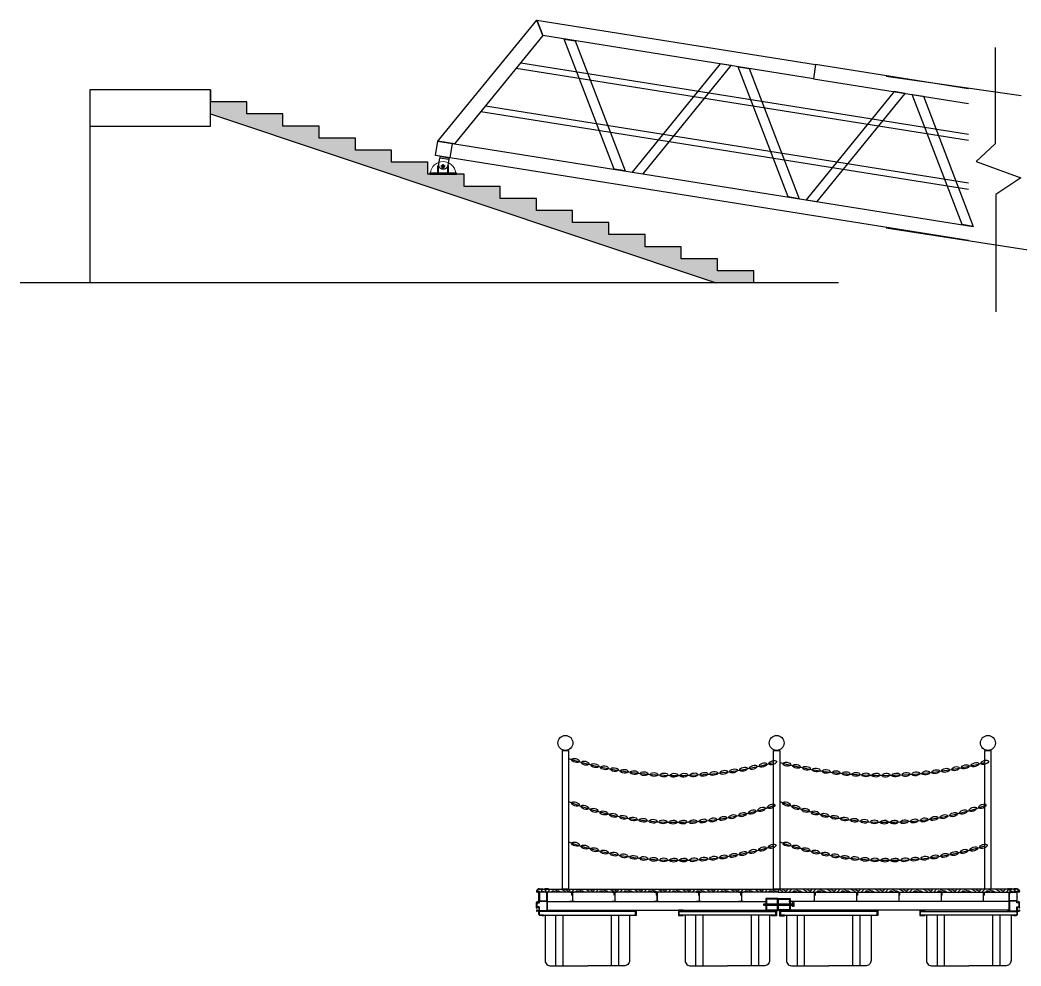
# Model space of a CAD drawing. Header units: millimetres. Extents: x 20612 to 343412, y -116527 to 156976.
# Drawn here: x 206076 to 214368, y -95128 to -87291 of the extents above; entities that cross this region are included whole.
import ezdxf

# ---------------------------------------------------------------- set-up
doc = ezdxf.new("R2010")
doc.units = ezdxf.units.MM
doc.header["$LTSCALE"] = 1000
doc.linetypes.add('CENTER2', pattern=[28.575, 19.05, -3.175, 3.175, -3.175])
for name, color, linetype in [('PUB_DIM', 3, 'Continuous'), ('track level', 7, 'Continuous'), ('W-PLASTIC_RAILINGS塑木栏杆', 6, 'Continuous'), ('W-STEEL_FRAME钢架', 3, 'Continuous'), ('W-WOOD_FLOOR木地板', 30, 'Continuous')]:
    doc.layers.add(name, color=color, linetype=linetype)
doc.layers.add('结构', color=52, linetype='Continuous', lineweight=18)
doc.layers.add('铝龙骨', color=7, linetype='Continuous', lineweight=9)

# ---------------------------------------------------------------- blocks, each defined once
blk = doc.blocks.new('$matou$00000085')
at = {"color": 0, "lineweight": 5}
for p, q in [((-17.5, 36, 0), (-17.5, 37, 0)), ((-4.3, 33.6, 0), (-4.3, 35, 0)), ((-1.2, 13.2, 0), (-3.5, 13.2, 0))]:
    blk.add_line(p, q, dxfattribs=at)
at = {"color": 0, "lineweight": 0, "ltscale": 0.5}
blk.add_arc((-1.5, 17.2, 0), 4.07, 274.72823, 349.84724, dxfattribs=at)
at = {"layer": '结构', "color": 0, "linetype": 'ByBlock', "lineweight": 0, "ltscale": 0.5}
for p, q in [((-7.2, 38, 0), (-16.5, 38, 0)), ((-16.5, 35, 0), (-8.5, 35, 0)), ((-7.5, -34, 0), (-7.5, 34, 0)), ((-4.7, 33.3, 0), (-4.3, 33.6, 0)), ((-4.3, 33.1, 0), (-4.7, 33.3, 0)), ((-4.7, 31.5, 0), (-4.3, 31.7, 0)), ((-4.3, 31.2, 0), (-4.7, 31.5, 0)), ((-4.3, 31, 0), (-4.7, 30.8, 0)), ((-4.7, 30.8, 0), (-4.3, 30.5, 0)), ((-4.3, 29.2, 0), (-4.7, 29, 0)), ((-4.7, 29, 0), (-4.3, 28.7, 0)), ((-4.3, 27.4, 0), (-4.7, 27.2, 0)), ((-4.7, 27.2, 0), (-4.3, 26.9, 0)), ((-4.3, 25.6, 0), (-4.7, 25.4, 0)), ((-4.7, 25.4, 0), (-4.3, 25.1, 0)), ((-4.3, 23.8, 0), (-4.7, 23.6, 0)), ((-4.7, 23.6, 0), (-4.3, 23.3, 0)), ((-4.3, 22, 0), (-4.7, 21.8, 0)), ((-4.7, 21.8, 0), (-4.3, 21.5, 0)), ((-4.3, 20.2, 0), (-4.7, 20, 0)), ((-4.7, 20, 0), (-4.3, 19.7, 0)), ((-4.5, -34, 0), (-4.5, 12.2, 0)), ((-4.3, 31.7, 0), (-4.3, 33.1, 0)), ((-4.3, 31.3, 0), (-4.3, 31, 0)), ((-4.3, 30.5, 0), (-4.3, 29.2, 0)), ((-4.3, 28.7, 0), (-4.3, 27.4, 0)), ((-4.3, 26.9, 0), (-4.3, 25.6, 0)), ((-4.3, 25.1, 0), (-4.3, 23.8, 0)), ((-4.3, 23.3, 0), (-4.3, 22, 0)), ((-4.3, 21.5, 0), (-4.3, 20.2, 0)), ((-4.3, 19.7, 0), (-4.3, 19.2, 0)), ((-0.7, 33.6, 0), (-0.7, 35, 0)), ((-0.3, 33.3, 0), (-0.7, 33.6, 0)), ((-0.7, 33.1, 0), (-0.3, 33.3, 0)), ((-0.7, 31.7, 0), (-0.7, 33.1, 0)), ((-0.3, 31.5, 0), (-0.7, 31.7, 0)), ((-0.7, 31.2, 0), (-0.3, 31.5, 0)), ((-0.7, 29.9, 0), (-0.7, 31.2, 0)), ((-0.3, 29.7, 0), (-0.7, 29.9, 0)), ((-0.7, 29.4, 0), (-0.3, 29.7, 0)), ((-0.7, 28.1, 0), (-0.7, 29.4, 0)), ((-0.3, 27.9, 0), (-0.7, 28.1, 0)), ((-0.7, 27.6, 0), (-0.3, 27.9, 0)), ((-0.7, 26.3, 0), (-0.7, 27.6, 0)), ((-0.3, 26.1, 0), (-0.7, 26.3, 0)), ((-0.7, 25.8, 0), (-0.3, 26.1, 0)), ((-0.7, 24.5, 0), (-0.7, 25.8, 0)), ((-0.3, 24.3, 0), (-0.7, 24.5, 0)), ((-0.7, 24, 0), (-0.3, 24.3, 0)), ((-0.7, 22.7, 0), (-0.7, 24, 0)), ((-0.3, 22.5, 0), (-0.7, 22.7, 0)), ((-0.7, 22.2, 0), (-0.3, 22.5, 0)), ((-0.7, 22.2, 0), (-0.7, 22.2, 0)), ((-0.7, 21, 0), (-0.7, 22.2, 0)), ((-0.3, 20.7, 0), (-0.7, 21, 0)), ((-0.7, 20.5, 0), (-0.3, 20.7, 0)), ((-0.7, 19.2, 0), (-0.7, 20.5, 0)), ((2.2, 38, 0), (16.5, 38, 0)), ((2.5, 34, 0), (2.5, 16.5, 0)), ((16.5, 35, 0), (3.5, 35, 0)), ((17.5, 37, 0), (17.5, 36, 0)), ((-17.5, -37.5, 0), (-17.5, -35.5, 0)), ((-17, -35, 0), (-8.5, -35, 0)), ((17, -38, 0), (-17, -38, 0)), ((-3.5, -35, 0), (17, -35, 0)), ((17.5, -35.5, 0), (17.5, -37.5, 0))]:
    blk.add_line(p, q, dxfattribs=at)
for centre, radius, start, end in [((-16.5, 37, 0), 1, 90, 180), ((-16.5, 36, 0), 1, 180, 270), ((-8.5, 34, 0), 1, 0, 90), ((-7.2, 35, 0), 3, 0, 90.00167), ((-3.5, 12.2, 0), 1, 90, 180), ((-2.5, 19.2, 0), 1.75, 180, 0), ((2.2, 35, 0), 3, 89.99833, 180), ((3.5, 34, 0), 1, 90, 180), ((16.5, 37, 0), 1, 0, 90), ((16.5, 36, 0), 1, 270, 360), ((-17, -35.5, 0), 0.5, 90, 180), ((-17, -37.5, 0), 0.5, 180, 270), ((-8.5, -34, 0), 1, 270, 0), ((-3.5, -34, 0), 1, 180, 270), ((17, -35.5, 0), 0.5, 0, 90), ((17, -37.5, 0), 0.5, 270, 0)]:
    blk.add_arc(centre, radius, start, end, dxfattribs=at)
blk = doc.blocks.new('*U205')
at = {"layer": '铝龙骨', "yscale": -1, "rotation": 180}
blk.add_blockref('$matou$00000085', (0, 0, 0), dxfattribs=at)
blk = doc.blocks.new('*U206')
at = {"color": 0, "linetype": 'ByBlock', "lineweight": -2, "transparency": 16777216}
for p in [(0, 0), (350, 0), (700, 0), (1050, 0), (1400, 0)]:
    blk.add_blockref('*U205', p, dxfattribs=at)
blk = doc.blocks.new('450fuxiang')
at = {"color": 5, "lineweight": -3}
for p, q in [((-1521474.8, 1202848.6), (-1521474.8, 1203268.6)), ((-1521414.8, 1202848.6), (-1521414.8, 1203268.6)), ((-1521014.8, 1202848.6), (-1521014.8, 1203268.6)), ((-1520954.8, 1202848.6), (-1520954.8, 1203268.6))]:
    blk.add_line(p, q, dxfattribs=at)
at = {"color": 5}
blk.add_lwpolyline([(-1521614.8, 1203298.6), (-1521614.8, 1203268.6), (-1521564.8, 1203268.6), (-1520814.8, 1203268.6), (-1520814.8, 1203268.6), (-1520814.8, 1203298.6)], close=True, dxfattribs=at)
at = {"color": 5, "lineweight": -3}
for points in [[(-1521564.8, 1203268.6), (-1521564.8, 1202893.1, 0.477005), (-1521514.8, 1202848.6), (-1521214.8, 1202848.6)], [(-1520864.8, 1203268.6), (-1520864.8, 1202893.1, -0.477005), (-1520914.8, 1202848.6), (-1521214.8, 1202848.6)]]:
    blk.add_lwpolyline(points, format="xyb", dxfattribs=at)
blk = doc.blocks.new('*U204')
at = {"layer": '铝龙骨', "yscale": -1, "rotation": 180}
blk.add_blockref('$matou$00000085', (0, 0, 0), dxfattribs=at)
blk = doc.blocks.new('*U203')
at = {"color": 0, "linetype": 'ByBlock', "lineweight": -2, "transparency": 16777216}
for p in [(0, 0), (350, 0), (700, 0), (1050, 0), (1400, 0)]:
    blk.add_blockref('*U204', p, dxfattribs=at)
blk = doc.blocks.new('asdasdasfdf')
at = {"color": 3, "lineweight": -3}
for p, q in [((210793.5, 35711.1), (210793.5, 35754.2)), ((210799, 35753.2), (210811.5, 35753.2)), ((210810, 35777.8), (210810.3, 35778.2)), ((210811.4, 35778.2), (210811.7, 35777.8)), ((210812, 35777.8), (210812.3, 35778.2)), ((210814, 35777.8), (210814.3, 35778.2)), ((210814.4, 35778.3), (210819.6, 35778.3)), ((210814.4, 35778.3), (210816.3, 35778.3)), ((210825.1, 35775.8), (210825.1, 35771.5)), ((210839.1, 35771.5), (210839.1, 35775.8)), ((210844.7, 35778.3), (210849.8, 35778.3)), ((210858.3, 35777.8), (210858, 35778.2)), ((210860.3, 35777.8), (210860, 35778.2)), ((210860.9, 35778.2), (210860.6, 35777.8)), ((210861.7, 35748.7), (210861.7, 35711.1)), ((210862.3, 35777.8), (210862, 35778.2)), ((210865, 35778.3), (210867.4, 35778.3)), ((210774.4, 35645.6), (210774.4, 35664.4)), ((210861.7, 35644.4), (210861.7, 35595.1))]:
    blk.add_line(p, q, dxfattribs=at)
at = {"color": 0}
blk.add_line((210825.1, 35773.6), (210839.1, 35773.6), dxfattribs=at)
at = {"color": 3, "lineweight": -3}
for points in [[(210794.5, 35778.3, 0.414214), (210774.4, 35758.2), (210774.4, 35756.6)], [(210778.4, 35759.3), (210778.4, 35759.3), (210795, 35759.3, -0.414214), (210797, 35757.3), (210797, 35755.2, 0.413909), (210799, 35753.2)], [(210791.4, 35756.2), (210784.5, 35756.2, 0.362489), (210783.5, 35755.4), (210782.2, 35748)], [(210794.5, 35774.3), (210794.5, 35774.3), (210810.5, 35774.3, -0.414214), (210813.5, 35771.3), (210813.5, 35755.2, -0.414518), (210811.5, 35753.2)], [(210799.2, 35778.3, -0.198912), (210799.3, 35778.2), (210799.6, 35777.8)], [(210799.9, 35777.8), (210800.2, 35778.2, -0.198912), (210800.4, 35778.3), (210801.2, 35778.3, -0.198912), (210801.3, 35778.2), (210801.6, 35777.8)], [(210801.9, 35777.8), (210802.2, 35778.2, -0.198912), (210802.4, 35778.3), (210803.2, 35778.3, -0.198912), (210803.4, 35778.2), (210803.7, 35777.8)], [(210803.9, 35777.8), (210804.2, 35778.2, -0.198912), (210804.4, 35778.3), (210805.2, 35778.3, -0.198912), (210805.4, 35778.2), (210805.7, 35777.8)], [(210805.9, 35777.8), (210806.3, 35778.2, -0.198912), (210806.4, 35778.3), (210807.2, 35778.3, -0.198912), (210807.4, 35778.2), (210807.7, 35777.8)], [(210808, 35777.8), (210808.3, 35778.2, -0.198912), (210808.4, 35778.3), (210809.2, 35778.3, -0.198912), (210809.4, 35778.2), (210809.7, 35777.8)], [(210810.3, 35778.2, -0.198912), (210810.4, 35778.3), (210811.2, 35778.3)], [(210812.4, 35778.3), (210813.3, 35778.3, -0.198912), (210813.4, 35778.2), (210813.7, 35777.8)], [(210831.5, 35753.2), (210818.1, 35753.2, -0.414214), (210817, 35754.2), (210817, 35770.3, -0.414214), (210818.1, 35771.3), (210824.9, 35771.3)], [(210832.7, 35753.2, 0.198912), (210832.5, 35753.1), (210832.2, 35752.8, -0.414214), (210832, 35752.8), (210831.7, 35753.1, 0.198912), (210831.5, 35753.2)], [(210832.7, 35753.2), (210846.2, 35753.2, 0.414214), (210847.2, 35754.2), (210847.2, 35770.3, 0.414214), (210846.2, 35771.3), (210839.3, 35771.3)], [(210850.2, 35777.8), (210849.9, 35778.2, 0.198912), (210849.8, 35778.3), (210848, 35778.3)], [(210852.2, 35777.8), (210851.9, 35778.2, 0.198912), (210851.8, 35778.3), (210851, 35778.3, 0.198912), (210850.8, 35778.2), (210850.5, 35777.8)], [(210861.7, 35748.7, 0.414214), (210860.7, 35749.7), (210851.7, 35749.7, -0.414214), (210850.7, 35750.7), (210850.7, 35774.3, -0.414214), (210851.7, 35775.3)], [(210874.8, 35775.8), (210874.8, 35775.5, -0.414214), (210874.6, 35775.3), (210851.7, 35775.3)], [(210854.2, 35777.8), (210853.9, 35778.2, 0.198912), (210853.8, 35778.3), (210853, 35778.3, 0.198912), (210852.8, 35778.2), (210852.5, 35777.8)], [(210856.3, 35777.8), (210856, 35778.2, 0.198912), (210855.8, 35778.3), (210855, 35778.3, 0.198912), (210854.8, 35778.2), (210854.5, 35777.8)], [(210857.8, 35778.3), (210857, 35778.3, 0.198912), (210856.8, 35778.2), (210856.5, 35777.8)], [(210859.8, 35778.3), (210859, 35778.3, 0.198912), (210858.8, 35778.2), (210858.5, 35777.8)], [(210861.8, 35778.3), (210861, 35778.3, 0.198912), (210860.9, 35778.2)], [(210864.3, 35777.8), (210864, 35778.2, 0.198912), (210863.8, 35778.3), (210863, 35778.3, 0.198912), (210862.9, 35778.2), (210862.6, 35777.8)], [(210865, 35778.3, 0.198912), (210864.9, 35778.2), (210864.6, 35777.8)], [(210781, 35673.9, -0.403535), (210782.2, 35673.1), (210783.5, 35665.7, 0.362489), (210784.5, 35664.8), (210791.4, 35664.8, 0.414214), (210793.5, 35666.9), (210793.5, 35709.9)], [(210793.5, 35711.1, 0.198912), (210793.5, 35711), (210793.8, 35710.7, -0.414214), (210793.8, 35710.4), (210793.5, 35710.1, 0.198912), (210793.5, 35709.9)], [(210861.7, 35673.1), (210861.7, 35595.1, 2.414214), (210862.2, 35594.6), (210873.8, 35594.6, -0.414214), (210874.8, 35593.6), (210874.8, 35592.6, -0.414214), (210873.8, 35591.6)], [(210861.7, 35711), (210861.4, 35710.7, 0.414214), (210861.4, 35710.4), (210861.7, 35710.1, -0.198912), (210861.7, 35709.9), (210861.7, 35709.9), (210861.7, 35645.6)], [(210774.4, 35645.6, 0.198912), (210774.4, 35645.5), (210774.7, 35645.2, -0.414214), (210774.7, 35644.9), (210774.4, 35644.6, 0.198912), (210774.4, 35644.4)], [(210774.4, 35619.7, 0.414214), (210776.9, 35617.2), (210778.2, 35617.2, 0.414214), (210778.4, 35617.4)], [(210774.4, 35597.6), (210774.4, 35593.6, 0.414214), (210776.4, 35591.6)], [(210805.5, 35555.4, -0.414214), (210793.4, 35567.5), (210793.4, 35589.6, 0.414214), (210791.4, 35591.6), (210776.4, 35591.6)], [(210778.4, 35602.9, 0.414214), (210778.2, 35603.1), (210776.9, 35603.1)], [(210778.4, 35617.4), (210778.4, 35624.2, -0.414214), (210779.4, 35625.2), (210792.4, 35625.2, -0.414214), (210793.4, 35624.2), (210793.4, 35610.7, 0.198912), (210793.5, 35610.6), (210793.8, 35610.3, -0.414214), (210793.8, 35610), (210793.5, 35609.7, 0.198912), (210793.4, 35609.6), (210793.4, 35596.1, -0.414214), (210792.4, 35595.1), (210779.4, 35595.1, -0.414214), (210778.4, 35596.1), (210778.4, 35602.9)], [(210873.8, 35591.6), (210798.5, 35591.6, 0.414214), (210796.5, 35589.6), (210796.5, 35567.5, 0.414214), (210805.5, 35558.4)], [(210861.7, 35645.5), (210861.4, 35645.2, 0.414214), (210861.4, 35644.9), (210861.7, 35644.6)], [(210822.1, 35555.5), (210822.4, 35555.8, -0.414214), (210822.7, 35555.8), (210823, 35555.5, 0.198912), (210823.1, 35555.4), (210831.6, 35555.4, 0.414214), (210832.6, 35556.4), (210832.6, 35557.4, 0.414214), (210831.6, 35558.4), (210805.5, 35558.4)], [(210822.1, 35555.5, -0.198912), (210822, 35555.4), (210805.5, 35555.4)]]:
    blk.add_lwpolyline(points, format="xyb", dxfattribs=at)
for points in [[(210794.5, 35778.3), (210799.2, 35778.3), (210796.8, 35778.3)], [(210774.4, 35619.7), (210774.4, 35630.1), (210774.4, 35644.4)]]:
    blk.add_lwpolyline(points, dxfattribs=at)
for points in [[(210850.2, 35746.2, -0.356394), (210847.2, 35748.6, 0.356394), (210845.3, 35750.2), (210800, 35750.2, 0.414214), (210797, 35747.2), (210797, 35679.9, 0.414214), (210799, 35677.9), (210855.2, 35677.9, 0.414214), (210858.2, 35680.9), (210858.2, 35743.2, 0.414214), (210855.2, 35746.2)], [(210858.2, 35598.1, -0.414214), (210855.2, 35595.1), (210800, 35595.1, -0.414214), (210797, 35598.1), (210797, 35625.7, 0.414214), (210794, 35628.7), (210780.9, 35628.7, -0.414214), (210777.9, 35631.7), (210777.9, 35657.3, -0.414214), (210780.9, 35660.3), (210794, 35660.3, 0.414214), (210797, 35663.3), (210797, 35672.9, -0.414214), (210799, 35674.9), (210855.2, 35674.9, -0.414214), (210858.2, 35671.9)]]:
    blk.add_lwpolyline(points, format="xyb", close=True, dxfattribs=at)
for centre, radius, start, end in [((210784.3, 35756.6), 9.88, 179.70936, 251.9861), ((210794.4, 35758.3), 16, 89.81657, 176.44721), ((210781.2, 35748.2), 1, 270, 349.7), ((210791.4, 35754.2), 2.01, 0, 90), ((210799.8, 35777.9), 0.201, 225, 315), ((210801.8, 35777.9), 0.201, 225, 315), ((210803.8, 35777.9), 0.201, 225, 315), ((210805.8, 35777.9), 0.201, 225, 315), ((210807.8, 35777.9), 0.201, 225, 315), ((210809.8, 35777.9), 0.201, 225, 315), ((210811.2, 35778.1), 0.201, 45, 90), ((210811.8, 35777.9), 0.201, 225, 315), ((210812.4, 35778.1), 0.201, 90, 135), ((210813.8, 35777.9), 0.201, 225, 315), ((210814.4, 35778.1), 0.201, 90, 135), ((210819.9, 35771.7), 6.62, 38.30466, 92.80743), ((210824.9, 35771.5), 0.201, 270, 0.27411), ((210844.3, 35771.7), 6.62, 87.19257, 141.69534), ((210839.3, 35771.5), 0.201, 180, 270), ((210850.4, 35777.9), 0.201, 225, 315), ((210852.4, 35777.9), 0.201, 225, 315), ((210854.4, 35777.9), 0.201, 225, 315), ((210856.4, 35777.9), 0.201, 225, 315), ((210857.8, 35778.1), 0.201, 45, 90), ((210858.4, 35777.9), 0.201, 225, 315), ((210859.8, 35778.1), 0.201, 45, 90), ((210860.4, 35777.9), 0.201, 225, 315), ((210861.8, 35778.1), 0.201, 45, 90), ((210862.4, 35777.9), 0.201, 225, 315), ((210864.4, 35777.9), 0.201, 225, 315), ((210866.8, 35764.5), 13.8, 54.83943, 92.38149), ((210784.5, 35664.4), 10.1, 110.04221, 179.70548), ((210861.5, 35711.1), 0.201, 315, 0), ((210781, 35597.9), 6.62, 128.30466, 182.80743), ((210861.5, 35645.6), 0.201, 315, 0), ((210861.5, 35644.4), 0.201, 360, 45)]:
    blk.add_arc(centre, radius, start, end, dxfattribs=at)
blk = doc.blocks.new('YQT')
at = {"color": 1}
for radius in [10.5, 10]:
    blk.add_circle((0, -75.3), radius, dxfattribs=at)
at = {"layer": 'track level', "color": 1}
for p, q in [((37.5, 0), (-37.5, 0)), ((-37.5, 0), (-37.5, -10)), ((37.5, 0), (37.5, -10)), ((-37.5, -10), (37.5, -10))]:
    blk.add_line(p, q, dxfattribs=at)
blk.add_lwpolyline([(-37.5, -10), (37.5, -10), (37.5, -62.5, -0.414214), (0, -100), (0, -100, -0.414214), (-37.5, -62.5)], format="xyb", close=True, dxfattribs=at)
blk = doc.blocks.new('JAGZZ')
at = {"color": 1, "linetype": 'CENTER2'}
for p, q in [((524724.7, 12996.5), (524689.4, 12996.5)), ((524707.1, 12978.9), (524707.1, 13014.1))]:
    blk.add_line(p, q, dxfattribs=at)
at = {"layer": '结构', "color": 4}
for p, q in [((524597.1, 12929.5), (524597.1, 12941.5)), ((524817.1, 12941.5), (524597.1, 12941.5)), ((524817.1, 12929.5), (524817.1, 12941.5)), ((524817.1, 12929.5), (524597.1, 12929.5))]:
    blk.add_line(p, q, dxfattribs=at)
for points in [[(524670.1, 12941.5), (524670.1, 13001.5), (524662.1, 13001.5), (524662.1, 12941.5)], [(524744.1, 12941.5), (524744.1, 13001.5), (524752.1, 13001.5), (524752.1, 12941.5)]]:
    blk.add_lwpolyline(points, close=True, dxfattribs=at)
at = {"layer": '结构'}
blk.add_circle((524707.1, 12996.5), 13, dxfattribs=at)
at = {"layer": '结构', "color": 4}
blk.add_arc((524707.1, 12931), 105.5, 5.72481, 174.27519, dxfattribs=at)
blk = doc.blocks.new('sdgdfghdrth')
h = blk.add_hatch()
h.set_pattern_fill('AR-CONC', color=256, scale=100)
h.set_pattern_definition([(50, (0, 0), (182.18467, -15.93909), [19.05, -209.55]), (355, (0, 0), (-35.24283, 191.05664), [15.24, -167.64]), (100.451, (15.18, -1.33), (146.9425, 175.11669), [16.19, -178.09]), (46.1842, (0, 50.8), (271.07904, -42.04233), [28.575, -314.325]), (96.6356, (22.6, 47.3), (237.40423, 247.42556), [24.285, -267.135]), (351.184, (0, 50.8), (237.4046, 247.4251), [22.86, -251.46]), (21, (25.4, 38.1), (151.61488, -102.26552), [19.05, -209.55]), (326, (25.4, 38.1), (61.80203, 184.18797), [15.24, -167.64]), (71.4514, (38.03, 29.58), (213.4165, 81.92286), [16.19, -178.09]), (37.5, (0, 0), (3.088603, 84.55504), [0, -165.608, 0, -170.18, 0, -168.275]), (7.5, (0, 0), (66.81966, 100.180575), [0, -97.028, 0, -161.798, 0, -64.135]), (327.5, (-56.64, 0), (135.590595, -5.728744), [0, -63.5, 0, -198.12, 0, -262.89]), (317.5, (-82.04, 0), (148.12918, 25.42649), [0, -82.55, 0, -131.572, 0, -186.69])])
h.paths.add_polyline_path([(141597.2, -21763.6), (141297.2, -21763.6), (141297.2, -21663.6), (140997.2, -21663.6), (140997.2, -21563.6), (140697.2, -21563.6), (140697.2, -21463.6), (140397.2, -21463.6), (140397.2, -21363.6), (140097.2, -21363.6), (140097.2, -21263.6), (139797.2, -21263.6), (139797.2, -21163.6), (139497.2, -21163.6), (139497.2, -21263.6), (143686.1, -22663.6), (143997.2, -22663.6), (143997.2, -22563.6), (143697.2, -22563.6), (143697.2, -22463.6), (143397.2, -22463.6), (143397.2, -22363.6), (143097.2, -22363.6), (143097.2, -22263.6), (142797.2, -22263.6), (142797.2, -22163.6), (142497.2, -22163.6), (142497.2, -22063.6), (142197.2, -22063.6), (142197.2, -21963.6), (141897.2, -21963.6), (141897.2, -21863.6), (141597.2, -21863.6)])
for points in [[(139797.2, -21263.6), (139797.2, -21163.6), (139497.2, -21163.6)], [(139497.2, -21263.6), (143686.1, -22663.6)], [(140097.2, -21363.6), (140097.2, -21263.6), (139797.2, -21263.6)], [(140397.2, -21463.6), (140397.2, -21363.6), (140097.2, -21363.6)], [(140697.2, -21563.6), (140697.2, -21463.6), (140397.2, -21463.6)], [(140997.2, -21663.6), (140997.2, -21563.6), (140697.2, -21563.6)], [(141297.2, -21763.6), (141297.2, -21663.6), (140997.2, -21663.6)], [(141597.2, -21863.6), (141597.2, -21763.6), (141297.2, -21763.6)], [(141897.2, -21963.6), (141897.2, -21863.6), (141597.2, -21863.6)], [(142197.2, -22063.6), (142197.2, -21963.6), (141897.2, -21963.6)], [(142497.2, -22163.6), (142497.2, -22063.6), (142197.2, -22063.6)], [(142797.2, -22263.6), (142797.2, -22163.6), (142497.2, -22163.6)], [(143097.2, -22363.6), (143097.2, -22263.6), (142797.2, -22263.6)], [(143397.2, -22463.6), (143397.2, -22363.6), (143097.2, -22363.6)], [(143697.2, -22563.6), (143697.2, -22463.6), (143397.2, -22463.6)], [(143997.2, -22663.6), (143997.2, -22563.6), (143697.2, -22563.6)]]:
    blk.add_lwpolyline(points)
blk = doc.blocks.new('*U216')
blk.add_ellipse((60.9, 2), major_axis=(32.4, 2.7), ratio=0.48401)
blk = doc.blocks.new('*U217')
at = {"color": 0, "linetype": 'ByBlock', "lineweight": -2, "transparency": 16777216}
for p, rotation in [((210618.8, -93408.4), 342.3868018437025), ((210698, -93432.4), 343.9696232569075), ((210777.9, -93454.1), 345.5524446701126), ((212171.7, -93478.3), 12.46040869459703), ((212252.3, -93459.3), 14.04323010780206), ((210858.3, -93473.7), 347.1352660833178), ((210939.2, -93491), 348.7180874965227), ((211020.6, -93506.1), 350.3009089097276), ((211102.4, -93518.9), 351.8837303229325), ((211184.4, -93529.4), 353.4665517361375), ((211266.8, -93537.7), 355.0493731493422), ((211349.3, -93543.7), 356.632194562547), ((211432, -93547.4), 358.2150159757517), ((211514.7, -93548.9), 359.7978373889566), ((211597.5, -93548), 1.380658802162075), ((211680.2, -93544.9), 2.963480215367442), ((211762.8, -93539.5), 4.546301628572479), ((211845.2, -93531.8), 6.129123041777147), ((211927.3, -93521.8), 7.71194445498189), ((212009.2, -93509.6), 9.294765868186879), ((212090.7, -93495.1), 10.87758728139186)]:
    blk.add_blockref('*U216', p, dxfattribs=dict(at, rotation=rotation))
blk = doc.blocks.new('*U218')
blk.add_ellipse((60.9, 2), major_axis=(32.4, 2.7), ratio=0.48401)
blk = doc.blocks.new('*U219')
at = {"color": 0, "linetype": 'ByBlock', "lineweight": -2, "transparency": 16777216}
for p, rotation in [((210618.8, -93764.9), 338.1623771704505), ((212240.4, -93824.8), 17.61228620010482), ((210696.1, -93794.4), 340.1348726219331), ((210774.4, -93821.2), 342.1073680734161), ((210853.6, -93845.2), 344.0798635248989), ((210933.6, -93866.6), 346.0523589763817), ((212000.3, -93887.5), 11.6947998456573), ((212081.1, -93869.4), 13.66729529713994), ((212161.1, -93848.4), 15.6397907486222), ((211014.2, -93885.1), 348.0248544278643), ((211095.5, -93900.9), 349.997349879347), ((211177.2, -93913.9), 351.9698453308298), ((211259.3, -93924), 353.9423407823124), ((211341.8, -93931.3), 355.9148362337953), ((211424.4, -93935.8), 357.8873316852782), ((211507.2, -93937.4), 359.8598271367631), ((211589.9, -93936.2), 1.832322588243278), ((211672.6, -93932.1), 3.804818039725863), ((211755, -93925.2), 5.77731349120866), ((211837.2, -93915.5), 7.749808942691462), ((211919, -93902.9), 9.722304394174483)]:
    blk.add_blockref('*U218', p, dxfattribs=dict(at, rotation=rotation))
blk = doc.blocks.new('*U220')
blk.add_ellipse((60.9, 2), major_axis=(32.4, 2.7), ratio=0.48401)
blk = doc.blocks.new('*U221')
at = {"color": 0, "linetype": 'ByBlock', "lineweight": -2, "transparency": 16777216}
for p, rotation in [((210618.8, -94100.1), 340.8325963447396), ((212248.2, -94154), 15.3785878359231), ((210697.4, -94126.1), 342.5598959192985), ((210776.7, -94149.7), 344.2871954938574), ((210856.7, -94170.9), 346.0144950684166), ((210937.3, -94189.7), 347.741794642976), ((211018.4, -94206.1), 349.4690942175354), ((211924.5, -94222.4), 8.469389537686647), ((212006.1, -94209), 10.19668911224584), ((212087.4, -94193.1), 11.923988686805), ((212168.1, -94174.8), 13.65128826136394), ((211100, -94220), 351.1963937920945), ((211182, -94231.4), 352.9236933666534), ((211264.2, -94240.4), 354.6509929412124), ((211346.7, -94246.8), 356.3782925157717), ((211429.4, -94250.8), 358.1055920903313), ((211512.1, -94252.3), 359.8328916648899), ((211594.9, -94251.3), 1.560191239449659), ((211677.6, -94247.8), 3.287490814008967), ((211760.1, -94241.8), 5.014790388568137), ((211842.4, -94233.3), 6.742089963127489)]:
    blk.add_blockref('*U220', p, dxfattribs=dict(at, rotation=rotation))
blk = doc.blocks.new('*U224')
blk.add_ellipse((60.9, 2), major_axis=(32.4, 2.7), ratio=0.48401)
blk = doc.blocks.new('*U225')
at = {"color": 0, "linetype": 'ByBlock', "lineweight": -2, "transparency": 16777216}
for p, rotation in [((212368.8, -93443), 345.8366380346332), ((212449.3, -93462.3), 347.2051172902687), ((213927.5, -93474.6), 11.83774389171014), ((214008.3, -93456.7), 13.20622314734562), ((212530.2, -93479.6), 348.5735965459039), ((212611.5, -93495.1), 349.9420758015393), ((212693.2, -93508.5), 351.3105550571751), ((212775.1, -93520.1), 352.679034312811), ((212857.3, -93529.6), 354.0475135684471), ((212939.7, -93537.2), 355.4159928240825), ((213022.3, -93542.9), 356.7844720797183), ((213105, -93546.5), 358.1529513353541), ((213187.7, -93548.2), 359.5214305909909), ((213270.5, -93547.9), 0.8899098466249721), ((213353.2, -93545.6), 2.25838910226087), ((213435.9, -93541.4), 3.62686835789621), ((213518.4, -93535.1), 4.995347613532092), ((213600.7, -93527), 6.363826869167786), ((213682.9, -93516.8), 7.732306124803526), ((213764.7, -93504.7), 9.100785380438921), ((213846.3, -93490.6), 10.46926463607441)]:
    blk.add_blockref('*U224', p, dxfattribs=dict(at, rotation=rotation))
blk = doc.blocks.new('*U226')
blk.add_ellipse((60.9, 2), major_axis=(32.4, 2.7), ratio=0.48401)
blk = doc.blocks.new('*U227')
at = {"color": 0, "linetype": 'ByBlock', "lineweight": -2, "transparency": 16777216}
for p, rotation in [((212368.8, -93764.9), 338.1623771704505), ((213990.4, -93824.8), 17.61228620010482), ((212446.1, -93794.4), 340.1348726219331), ((212524.4, -93821.2), 342.1073680734161), ((212603.6, -93845.2), 344.0798635248989), ((212683.6, -93866.6), 346.0523589763817), ((213750.3, -93887.5), 11.6947998456573), ((213831.1, -93869.4), 13.66729529713994), ((213911.1, -93848.4), 15.6397907486222), ((212764.2, -93885.1), 348.0248544278643), ((212845.5, -93900.9), 349.997349879347), ((212927.2, -93913.9), 351.9698453308298), ((213009.3, -93924), 353.9423407823124), ((213091.8, -93931.3), 355.9148362337953), ((213174.4, -93935.8), 357.8873316852782), ((213257.2, -93937.4), 359.8598271367631), ((213339.9, -93936.2), 1.832322588243278), ((213422.6, -93932.1), 3.804818039725863), ((213505, -93925.2), 5.77731349120866), ((213587.2, -93915.5), 7.749808942691462), ((213669, -93902.9), 9.722304394174483)]:
    blk.add_blockref('*U226', p, dxfattribs=dict(at, rotation=rotation))
blk = doc.blocks.new('*U228')
blk.add_ellipse((60.9, 2), major_axis=(32.4, 2.7), ratio=0.48401)
blk = doc.blocks.new('*U229')
at = {"color": 0, "linetype": 'ByBlock', "lineweight": -2, "transparency": 16777216}
for p, rotation in [((212368.8, -94100.1), 340.8325963447396), ((213998.2, -94154), 15.3785878359231), ((212447.4, -94126.1), 342.5598959192985), ((212526.7, -94149.7), 344.2871954938574), ((212606.7, -94170.9), 346.0144950684166), ((212687.3, -94189.7), 347.741794642976), ((212768.4, -94206.1), 349.4690942175354), ((213674.5, -94222.4), 8.469389537686647), ((213756.1, -94209), 10.19668911224584), ((213837.4, -94193.1), 11.923988686805), ((213918.1, -94174.8), 13.65128826136394), ((212850, -94220), 351.1963937920945), ((212932, -94231.4), 352.9236933666534), ((213014.2, -94240.4), 354.6509929412124), ((213096.7, -94246.8), 356.3782925157717), ((213179.4, -94250.8), 358.1055920903313), ((213262.1, -94252.3), 359.8328916648899), ((213344.9, -94251.3), 1.560191239449659), ((213427.6, -94247.8), 3.287490814008967), ((213510.1, -94241.8), 5.014790388568137), ((213592.4, -94233.3), 6.742089963127489)]:
    blk.add_blockref('*U228', p, dxfattribs=dict(at, rotation=rotation))

msp = doc.modelspace()

# ---------------------------------------------------------------- hatches: boundary and pattern name
at = {"layer": 'W-WOOD_FLOOR木地板'}
h = msp.add_hatch(dxfattribs=at)
h.set_pattern_fill('木纹01', color=256, scale=50)
h.set_pattern_definition([(360, (-138784.55, 80344.32), (200, 200), [10, -190]), (360, (-138924.55, 80364.32), (200, 200), [20, -180]), (360, (-138794.55, 80374.32), (200, 200), [10, -190]), (360, (-138914.55, 80394.32), (200, 200), [10, -190]), (360, (-138794.55, 80404.32), (200, 200), [10, -190]), (360, (-138904.55, 80414.32), (200, 200), [10, -190]), (360, (-138794.55, 80424.32), (200, 200), [10, -190]), (360, (-138904.55, 80444.32), (200, 200), [10, -110, 10, -70]), (360, (-138904.55, 80464.32), (200, 200), [20, -100, 10, -70]), (360, (-138914.55, 80494.32), (200, 200), [10, -30, 10, -80, 10, -60]), (360, (-138924.55, 80514.32), (200, 200), [10, -40, 20, -130]), (360, (-138794.55, 80524.32), (200, 200), [10, -190]), (360, (-138924.55, 80534.32), (200, 200), [10, -50, 10, -130]), (45, (-138944.55, 80344.32), (5e-14, 200), [28.2842, -254.55851]), (45, (-138774.55, 80344.32), (5e-14, 200), [56.56854, -226.27417]), (45, (-138774.55, 80444.32), (5e-14, 200), [14.142, -268.70071]), (45, (-138944.55, 80464.32), (5e-14, 200), [42.4264, -240.41631]), (45, (-138774.55, 80464.32), (5e-14, 200), [70.71068, -212.13203]), (45, (-138774.55, 80494.32), (5e-14, 200), [42.4264, -240.41631]), (315, (-138814.55, 80514.32), (200, -9e-14), [14.142, -268.70071]), (315, (-138884.55, 80354.32), (200, -9e-14), [28.2842, -254.55851]), (315, (-138874.55, 80434.32), (200, -9e-14), [28.2842, -254.55851]), (315, (-138814.55, 80394.32), (200, -9e-14), [28.2842, -254.55851]), (315, (-138824.55, 80474.32), (200, -9e-14), [28.2842, -254.55851]), (315, (-138814.55, 80494.32), (200, -9e-14), [42.4264, -240.41631]), (315, (-138864.55, 80374.32), (200, -9e-14), [42.4264, -240.41631]), (315, (-138834.55, 80384.32), (200, -9e-14), [42.4264, -240.41631]), (315, (-138864.55, 80454.32), (200, -9e-14), [42.4264, -240.41631]), (315, (-138844.55, 80464.32), (200, -9e-14), [42.4264, -240.41631]), (26.56505, (-138934.55, 80384.32), (200, 8e-08), [22.36068, -424.85292]), (26.56505, (-138784.55, 80374.32), (200, 8e-08), [89.44272, -357.77088]), (26.56505, (-138784.55, 80404.32), (200, 8e-08), [89.44272, -357.77088]), (26.56505, (-138784.55, 80424.32), (200, 8e-08), [89.4428, -134, 44.722, -179.048795]), (26.56505, (-138764.55, 80454.32), (200, 8e-08), [22.36068, -424.85292]), (26.56505, (-138944.55, 80524.32), (200, 8e-08), [22.36068, -424.85292]), (26.56505, (-138784.55, 80524.32), (200, 8e-08), [44.72136, -402.49224]), (333.43495, (-138834.55, 80344.32), (200, -8e-08), [44.72136, -402.49224]), (333.43495, (-138904.55, 80394.32), (200, -8e-08), [44.72136, -402.49224]), (333.43495, (-138904.55, 80364.32), (200, -8e-08), [22.36068, -424.85224]), (333.43495, (-138894.55, 80414.32), (200, -8e-08), [67.08204, -380.13156]), (333.43495, (-138854.55, 80414.32), (200, -8e-08), [44.72136, -402.49224]), (333.43495, (-138834.55, 80424.32), (200, -8e-08), [44.72136, -402.49224]), (333.43495, (-138894.55, 80444.32), (200, -8e-08), [22.36068, -424.85224]), (333.43495, (-138884.55, 80464.32), (200, -8e-08), [22.36068, -424.85224]), (333.43495, (-138804.55, 80504.32), (200, -8e-08), [22.36068, -424.85224]), (333.43495, (-138814.55, 80434.32), (200, -8e-08), [22.36068, -424.85224]), (333.43495, (-138904.55, 80494.32), (200, -8e-08), [67.08204, -380.13156]), (333.43495, (-138914.55, 80514.32), (200, -8e-08), [44.72136, -402.49224]), (333.43495, (-138804.55, 80454.32), (200, -8e-08), [22.36, -201.24, 22.36, -201.253595]), (333.43495, (-138864.55, 80494.32), (200, -8e-08), [44.72136, -402.49224]), (333.43495, (-138854.55, 80514.32), (200, -8e-08), [44.72136, -402.49224]), (333.43495, (-138914.55, 80534.32), (200, -8e-08), [44.72136, -402.49224]), (333.43495, (-138854.55, 80534.32), (200, -8e-08), [44.72136, -402.49224])])
h.paths.add_polyline_path([(210432.6, -94492.4), (210432.6, -94516.4), (212355.3, -94516.4), (212355.3, -94492.4)])
h = msp.add_hatch(dxfattribs=at)
h.set_pattern_fill('木纹01', color=256, scale=50)
h.set_pattern_definition([(360, (-138784.55, 80344.32), (200, 200), [10, -190]), (360, (-138924.55, 80364.32), (200, 200), [20, -180]), (360, (-138794.55, 80374.32), (200, 200), [10, -190]), (360, (-138914.55, 80394.32), (200, 200), [10, -190]), (360, (-138794.55, 80404.32), (200, 200), [10, -190]), (360, (-138904.55, 80414.32), (200, 200), [10, -190]), (360, (-138794.55, 80424.32), (200, 200), [10, -190]), (360, (-138904.55, 80444.32), (200, 200), [10, -110, 10, -70]), (360, (-138904.55, 80464.32), (200, 200), [20, -100, 10, -70]), (360, (-138914.55, 80494.32), (200, 200), [10, -30, 10, -80, 10, -60]), (360, (-138924.55, 80514.32), (200, 200), [10, -40, 20, -130]), (360, (-138794.55, 80524.32), (200, 200), [10, -190]), (360, (-138924.55, 80534.32), (200, 200), [10, -50, 10, -130]), (45, (-138944.55, 80344.32), (5e-14, 200), [28.2842, -254.55851]), (45, (-138774.55, 80344.32), (5e-14, 200), [56.56854, -226.27417]), (45, (-138774.55, 80444.32), (5e-14, 200), [14.142, -268.70071]), (45, (-138944.55, 80464.32), (5e-14, 200), [42.4264, -240.41631]), (45, (-138774.55, 80464.32), (5e-14, 200), [70.71068, -212.13203]), (45, (-138774.55, 80494.32), (5e-14, 200), [42.4264, -240.41631]), (315, (-138814.55, 80514.32), (200, -9e-14), [14.142, -268.70071]), (315, (-138884.55, 80354.32), (200, -9e-14), [28.2842, -254.55851]), (315, (-138874.55, 80434.32), (200, -9e-14), [28.2842, -254.55851]), (315, (-138814.55, 80394.32), (200, -9e-14), [28.2842, -254.55851]), (315, (-138824.55, 80474.32), (200, -9e-14), [28.2842, -254.55851]), (315, (-138814.55, 80494.32), (200, -9e-14), [42.4264, -240.41631]), (315, (-138864.55, 80374.32), (200, -9e-14), [42.4264, -240.41631]), (315, (-138834.55, 80384.32), (200, -9e-14), [42.4264, -240.41631]), (315, (-138864.55, 80454.32), (200, -9e-14), [42.4264, -240.41631]), (315, (-138844.55, 80464.32), (200, -9e-14), [42.4264, -240.41631]), (26.56505, (-138934.55, 80384.32), (200, 8e-08), [22.36068, -424.85292]), (26.56505, (-138784.55, 80374.32), (200, 8e-08), [89.44272, -357.77088]), (26.56505, (-138784.55, 80404.32), (200, 8e-08), [89.44272, -357.77088]), (26.56505, (-138784.55, 80424.32), (200, 8e-08), [89.4428, -134, 44.722, -179.048795]), (26.56505, (-138764.55, 80454.32), (200, 8e-08), [22.36068, -424.85292]), (26.56505, (-138944.55, 80524.32), (200, 8e-08), [22.36068, -424.85292]), (26.56505, (-138784.55, 80524.32), (200, 8e-08), [44.72136, -402.49224]), (333.43495, (-138834.55, 80344.32), (200, -8e-08), [44.72136, -402.49224]), (333.43495, (-138904.55, 80394.32), (200, -8e-08), [44.72136, -402.49224]), (333.43495, (-138904.55, 80364.32), (200, -8e-08), [22.36068, -424.85224]), (333.43495, (-138894.55, 80414.32), (200, -8e-08), [67.08204, -380.13156]), (333.43495, (-138854.55, 80414.32), (200, -8e-08), [44.72136, -402.49224]), (333.43495, (-138834.55, 80424.32), (200, -8e-08), [44.72136, -402.49224]), (333.43495, (-138894.55, 80444.32), (200, -8e-08), [22.36068, -424.85224]), (333.43495, (-138884.55, 80464.32), (200, -8e-08), [22.36068, -424.85224]), (333.43495, (-138804.55, 80504.32), (200, -8e-08), [22.36068, -424.85224]), (333.43495, (-138814.55, 80434.32), (200, -8e-08), [22.36068, -424.85224]), (333.43495, (-138904.55, 80494.32), (200, -8e-08), [67.08204, -380.13156]), (333.43495, (-138914.55, 80514.32), (200, -8e-08), [44.72136, -402.49224]), (333.43495, (-138804.55, 80454.32), (200, -8e-08), [22.36, -201.24, 22.36, -201.253595]), (333.43495, (-138864.55, 80494.32), (200, -8e-08), [44.72136, -402.49224]), (333.43495, (-138854.55, 80514.32), (200, -8e-08), [44.72136, -402.49224]), (333.43495, (-138914.55, 80534.32), (200, -8e-08), [44.72136, -402.49224]), (333.43495, (-138854.55, 80534.32), (200, -8e-08), [44.72136, -402.49224])])
h.paths.add_polyline_path([(214278.1, -94492.4), (214278.1, -94516.4), (212355.3, -94516.4), (212355.3, -94492.4)])

# ---------------------------------------------------------------- linework, layer by layer
at = {"color": 3, "lineweight": -3}
for p, q in [((210420.1, -94494.6), (210420.1, -94490.3)), ((210425.6, -94487.8), (210430.7, -94487.8)), ((210439.2, -94488.3), (210438.9, -94487.9)), ((210441.2, -94488.3), (210440.9, -94487.9)), ((210441.8, -94487.9), (210441.5, -94488.3)), ((210442.7, -94517.4), (210442.7, -94555)), ((210443.2, -94488.3), (210442.9, -94487.9)), ((210446, -94487.8), (210448.3, -94487.8)), ((214264.7, -94487.8), (214262.3, -94487.8)), ((214267.4, -94488.3), (214267.7, -94487.9)), ((214268, -94517.4), (214268, -94555)), ((214268.9, -94487.9), (214269.2, -94488.3)), ((214269.4, -94488.3), (214269.7, -94487.9)), ((214271.5, -94488.3), (214271.8, -94487.9)), ((214285.1, -94487.8), (214279.9, -94487.8)), ((214290.6, -94494.6), (214290.6, -94490.3)), ((210442.7, -94621.7), (210442.7, -94671)), ((214268, -94621.7), (214268, -94671))]:
    msp.add_line(p, q, dxfattribs=at)
at = {"color": 1, "lineweight": -3}
for p, q in [((210442.7, -94593), (212265.3, -94593)), ((214268, -94593), (212445.3, -94593)), ((210442.7, -94666.5), (212265.3, -94666.5)), ((214268, -94666.5), (212445.3, -94666.5))]:
    msp.add_line(p, q, dxfattribs=at)
for points in [[(210584, -87448.5), (210675.2, -87463), (211088, -88541.4), (210996.8, -88526.8)], [(211966, -87668.6), (211874.8, -87654.1), (211147.3, -88550.8), (211238.5, -88565.3)], [(212025.8, -87678.2), (212117, -87692.7), (212529.8, -88771.1), (212438.6, -88756.5)], [(207653.7, -87869), (206653.7, -87869), (206653.7, -88169), (207653.7, -88169)], [(213407.8, -87898.3), (213316.6, -87883.8), (212589.1, -88780.5), (212680.3, -88795)], [(213467.6, -87907.9), (213558.8, -87922.4), (213971.7, -89000.8), (213880.4, -88986.2)], [(209537.6, -88294.4), (209656.1, -88313.2), (209637.2, -88431.7), (209518.7, -88412.9)], [(212238.6, -94612.3), (212473.7, -94612.3), (212473.7, -94626.7), (212238.6, -94626.7)], [(212255.3, -94667.8), (212355.3, -94667.8), (212355.3, -94567.8), (212255.3, -94567.8)], [(212260.3, -94662.8), (212350.3, -94662.8), (212350.3, -94572.8), (212260.3, -94572.8)], [(212455.3, -94667.8), (212355.3, -94667.8), (212355.3, -94567.8), (212455.3, -94567.8)], [(212450.3, -94662.8), (212360.3, -94662.8), (212360.3, -94572.8), (212450.3, -94572.8)], [(212473.7, -94602), (212486.8, -94602), (212486.8, -94635.8), (212473.7, -94635.8)]]:
    msp.add_lwpolyline(points, close=True)
for points in [[(214154.4, -87517.8), (214154.4, -88317.8), (213996.7, -88463.7), (214365.5, -88599.5), (214159.5, -88735.2), (214159.5, -89707.6)], [(206653.7, -87869), (206653.7, -89469)], [(207653.7, -87869), (207653.7, -87969)], [(212856.2, -89469), (206075.6, -89469)], [(212153.7, -89469), (211842.6, -89469)]]:
    msp.add_lwpolyline(points)
at = {"color": 6}
for points in [[(213250.7, -87755.8), (214369.9, -87916.2)], [(213250.7, -89011.4), (217331.4, -89643.6)]]:
    msp.add_lwpolyline(points, dxfattribs=at)
for points in [[(210618.8, -93408.4, 0.144868), (212318.8, -93441.9, 1.170106)], [(212368.8, -93443, 0.124555), (214068.8, -93441.9, 1.170106)], [(210618.8, -93764.9, 0.182727), (212318.8, -93798.4, 1.170106)], [(212368.8, -93764.9, 0.182727), (214068.8, -93798.4, 1.170106)], [(210618.8, -94100.1, 0.158744), (212318.8, -94133.6, 1.170106)], [(212368.8, -94100.1, 0.158744), (214068.8, -94133.6, 1.170106)]]:
    msp.add_lwpolyline(points, format="xyb")
at = {"color": 3, "lineweight": -3}
for points in [[(210431.1, -94519.9, -0.356394), (210428.2, -94517.5, 0.356394), (210426.2, -94515.9), (210380.9, -94515.9, 0.414214), (210377.9, -94518.9), (210377.9, -94586.2, 0.414214), (210379.9, -94588.2), (210436.2, -94588.2, 0.414214), (210439.2, -94585.2), (210439.2, -94522.9, 0.414214), (210436.2, -94519.9)], [(214279.5, -94519.9, 0.356394), (214282.5, -94517.5, -0.356394), (214284.5, -94515.9), (214329.7, -94515.9, -0.414214), (214332.7, -94518.9), (214332.7, -94586.2, -0.414214), (214330.7, -94588.2), (214274.5, -94588.2, -0.414214), (214271.5, -94585.2), (214271.5, -94522.9, -0.414214), (214274.5, -94519.9)], [(210439.2, -94668, -0.414214), (210436.2, -94671), (210380.9, -94671, -0.414214), (210377.9, -94668), (210377.9, -94640.4, 0.414214), (210374.9, -94637.4), (210361.9, -94637.4, -0.414214), (210358.8, -94634.4), (210358.8, -94608.8, -0.414214), (210361.9, -94605.8), (210374.9, -94605.8, 0.414214), (210377.9, -94602.8), (210377.9, -94593.2, -0.414214), (210379.9, -94591.2), (210436.2, -94591.2, -0.414214), (210439.2, -94594.2)], [(214271.5, -94668, 0.414214), (214274.5, -94671), (214329.7, -94671, 0.414214), (214332.8, -94668), (214332.8, -94640.4, -0.414214), (214335.8, -94637.4), (214348.8, -94637.4, 0.414214), (214351.8, -94634.4), (214351.8, -94608.8, 0.414214), (214348.8, -94605.8), (214335.8, -94605.8, -0.414214), (214332.7, -94602.8), (214332.7, -94593.2, 0.414214), (214330.7, -94591.2), (214274.5, -94591.2, 0.414214), (214271.5, -94594.2)]]:
    msp.add_lwpolyline(points, format="xyb", close=True, dxfattribs=at)
for points in [[(210413.6, -94512.9, 0.198912), (210413.5, -94513), (210413.2, -94513.3, -0.414214), (210412.9, -94513.3), (210412.6, -94513, 0.198912), (210412.5, -94512.9)], [(210413.6, -94512.9), (210427.1, -94512.9, 0.414214), (210428.1, -94511.9), (210428.1, -94495.8, 0.414214), (210427.1, -94494.8), (210420.3, -94494.8)], [(210431.2, -94488.3), (210430.9, -94487.9, 0.198912), (210430.7, -94487.8), (210428.9, -94487.8)], [(210433.2, -94488.3), (210432.9, -94487.9, 0.198912), (210432.7, -94487.8), (210431.9, -94487.8, 0.198912), (210431.8, -94487.9), (210431.5, -94488.3)], [(210442.7, -94517.4, 0.414214), (210441.7, -94516.4), (210432.6, -94516.4, -0.414214), (210431.6, -94515.4), (210431.6, -94491.8, -0.414214), (210432.6, -94490.8)], [(210455.7, -94490.3), (210455.7, -94490.6, -0.414214), (210455.5, -94490.8), (210432.6, -94490.8)], [(210435.2, -94488.3), (210434.9, -94487.9, 0.198912), (210434.8, -94487.8), (210433.9, -94487.8, 0.198912), (210433.8, -94487.9), (210433.5, -94488.3)], [(210437.2, -94488.3), (210436.9, -94487.9, 0.198912), (210436.8, -94487.8), (210435.9, -94487.8, 0.198912), (210435.8, -94487.9), (210435.5, -94488.3)], [(210438.8, -94487.8), (210437.9, -94487.8, 0.198912), (210437.8, -94487.9), (210437.5, -94488.3)], [(210440.8, -94487.8), (210439.9, -94487.8, 0.198912), (210439.8, -94487.9), (210439.5, -94488.3)], [(210442.8, -94487.8), (210442, -94487.8, 0.198912), (210441.8, -94487.9)], [(210445.2, -94488.3), (210444.9, -94487.9, 0.198912), (210444.8, -94487.8), (210444, -94487.8, 0.198912), (210443.8, -94487.9), (210443.5, -94488.3)], [(210446, -94487.8, 0.198912), (210445.8, -94487.9), (210445.5, -94488.3)], [(214254.9, -94490.3), (214254.9, -94490.6, 0.414214), (214255.1, -94490.8), (214278, -94490.8)], [(214264.7, -94487.8, -0.198912), (214264.8, -94487.9), (214265.1, -94488.3)], [(214265.4, -94488.3), (214265.7, -94487.9, -0.198912), (214265.9, -94487.8), (214266.7, -94487.8, -0.198912), (214266.9, -94487.9), (214267.2, -94488.3)], [(214267.9, -94487.8), (214268.7, -94487.8, -0.198912), (214268.9, -94487.9)], [(214268, -94517.4, -0.414214), (214269, -94516.4), (214278, -94516.4, 0.414214), (214279, -94515.4), (214279, -94491.8, 0.414214), (214278, -94490.8)], [(214269.9, -94487.8), (214270.7, -94487.8, -0.198912), (214270.9, -94487.9), (214271.2, -94488.3)], [(214271.9, -94487.8), (214272.7, -94487.8, -0.198912), (214272.9, -94487.9), (214273.2, -94488.3)], [(214273.5, -94488.3), (214273.8, -94487.9, -0.198912), (214273.9, -94487.8), (214274.7, -94487.8, -0.198912), (214274.9, -94487.9), (214275.2, -94488.3)], [(214275.5, -94488.3), (214275.8, -94487.9, -0.198912), (214275.9, -94487.8), (214276.7, -94487.8, -0.198912), (214276.9, -94487.9), (214277.2, -94488.3)], [(214277.5, -94488.3), (214277.8, -94487.9, -0.198912), (214277.9, -94487.8), (214278.8, -94487.8, -0.198912), (214278.9, -94487.9), (214279.2, -94488.3)], [(214279.5, -94488.3), (214279.8, -94487.9, -0.198912), (214279.9, -94487.8), (214281.8, -94487.8)], [(214297, -94512.9), (214283.6, -94512.9, -0.414214), (214282.6, -94511.9), (214282.6, -94495.8, -0.414214), (214283.6, -94494.8), (214290.4, -94494.8)], [(214297, -94512.9, -0.198912), (214297.2, -94513), (214297.5, -94513.3, 0.414214), (214297.8, -94513.3), (214298.1, -94513, -0.198912), (214298.2, -94512.9)], [(210442.7, -94593), (210442.7, -94671, 2.414214), (210443.2, -94671.5), (210454.7, -94671.5, -0.414214), (210455.7, -94672.5), (210455.7, -94673.5, -0.414214), (210454.7, -94674.5)], [(210442.6, -94555.1), (210442.3, -94555.4, 0.414214), (210442.3, -94555.7), (210442.6, -94556, -0.198912), (210442.7, -94556.1), (210442.7, -94556.1), (210442.7, -94620.5)], [(214268, -94593), (214268, -94671, -2.414214), (214267.5, -94671.5), (214255.9, -94671.5, 0.414214), (214254.9, -94672.5), (214254.9, -94673.5, 0.414214), (214255.9, -94674.5)], [(214268.1, -94555.1), (214268.4, -94555.4, -0.414214), (214268.4, -94555.7), (214268.1, -94556, 0.198912), (214268, -94556.1), (214268, -94556.1), (214268, -94620.5)], [(210454.7, -94674.5), (210379.4, -94674.5, 0.414214), (210377.4, -94676.5), (210377.4, -94698.6, 0.414214), (210386.5, -94707.7)], [(210442.6, -94620.6), (210442.3, -94620.9, 0.414214), (210442.3, -94621.2), (210442.6, -94621.5)], [(214255.9, -94674.5), (214331.2, -94674.5, -0.414214), (214333.3, -94676.5), (214333.3, -94698.6, -0.414214), (214324.2, -94707.7)], [(214268.1, -94620.6), (214268.4, -94620.9, -0.414214), (214268.4, -94621.2), (214268.1, -94621.5)], [(210403.1, -94710.6), (210403.4, -94710.3, -0.414214), (210403.7, -94710.3), (210404, -94710.6, 0.198912), (210404.1, -94710.7), (210412.6, -94710.7, 0.414214), (210413.6, -94709.7), (210413.6, -94708.7, 0.414214), (210412.6, -94707.7), (210386.5, -94707.7)], [(214307.6, -94710.6), (214307.3, -94710.3, 0.414214), (214307, -94710.3), (214306.7, -94710.6, -0.198912), (214306.6, -94710.7), (214298.1, -94710.7, -0.414214), (214297.1, -94709.7), (214297.1, -94708.7, -0.414214), (214298.1, -94707.7), (214324.2, -94707.7)]]:
    msp.add_lwpolyline(points, format="xyb", dxfattribs=at)
at = {"color": 4}
for points in [[(211180.7, -94666.5), (211180.7, -94709.5), (211140.7, -94709.5), (211140.7, -94705.5), (211176.7, -94705.5), (211176.7, -94670.5), (211140.7, -94670.5), (211140.7, -94666.5)], [(211530, -94666.5), (211530, -94709.5), (211570, -94709.5), (211570, -94705.5), (211534, -94705.5), (211534, -94670.5), (211570, -94670.5), (211570, -94666.5)], [(212342, -94668.5), (212342, -94711.5), (212302, -94711.5), (212302, -94707.5), (212338, -94707.5), (212338, -94672.5), (212302, -94672.5), (212302, -94668.5)], [(212368.6, -94668.5), (212368.6, -94711.5), (212408.6, -94711.5), (212408.6, -94707.5), (212372.6, -94707.5), (212372.6, -94672.5), (212408.6, -94672.5), (212408.6, -94668.5)], [(213180.7, -94666.5), (213180.7, -94709.5), (213140.7, -94709.5), (213140.7, -94705.5), (213176.7, -94705.5), (213176.7, -94670.5), (213140.7, -94670.5), (213140.7, -94666.5)], [(213530, -94666.5), (213530, -94709.5), (213570, -94709.5), (213570, -94705.5), (213534, -94705.5), (213534, -94670.5), (213570, -94670.5), (213570, -94666.5)]]:
    msp.add_lwpolyline(points, close=True, dxfattribs=at)
at = {"color": 6}
for centre in [(210593.8, -93279.9), (212343.8, -93279.9), (214093.8, -93279.9)]:
    msp.add_circle(centre, 61.9, dxfattribs=at)
at = {"color": 3, "lineweight": -3}
for centre, radius, start, end in [((210425.3, -94494.4), 6.62, 87.19257, 141.69534), ((210420.3, -94494.6), 0.201, 180, 270), ((210431.3, -94488.2), 0.201, 225, 315), ((210433.3, -94488.2), 0.201, 225, 315), ((210435.3, -94488.2), 0.201, 225, 315), ((210437.4, -94488.2), 0.201, 225, 315), ((210438.8, -94488), 0.201, 45, 90), ((210439.4, -94488.2), 0.201, 225, 315), ((210440.8, -94488), 0.201, 45, 90), ((210441.4, -94488.2), 0.201, 225, 315), ((210442.8, -94488), 0.201, 45, 90), ((210443.4, -94488.2), 0.201, 225, 315), ((210445.4, -94488.2), 0.201, 225, 315), ((210447.8, -94501.6), 13.8, 54.83943, 92.38149), ((214262.9, -94501.6), 13.8, 87.61851, 125.16057), ((214265.3, -94488.2), 0.201, 225, 315), ((214267.3, -94488.2), 0.201, 225, 315), ((214267.9, -94488), 0.201, 90, 135), ((214269.3, -94488.2), 0.201, 225, 315), ((214269.9, -94488), 0.201, 90, 135), ((214271.3, -94488.2), 0.201, 225, 315), ((214271.9, -94488), 0.201, 90, 135), ((214273.3, -94488.2), 0.201, 225, 315), ((214275.3, -94488.2), 0.201, 225, 315), ((214277.3, -94488.2), 0.201, 225, 315), ((214279.3, -94488.2), 0.201, 225, 315), ((214285.4, -94494.4), 6.62, 38.30466, 92.80743), ((214290.4, -94494.6), 0.201, 270, 360), ((210442.5, -94555), 0.201, 315, 0), ((214268.2, -94555), 0.201, 180, 225), ((210442.5, -94620.5), 0.201, 315, 0), ((210442.5, -94621.7), 0.201, 360, 45), ((214268.2, -94620.5), 0.201, 180, 225), ((214268.2, -94621.7), 0.201, 135, 180)]:
    msp.add_arc(centre, radius, start, end, dxfattribs=at)
at = {"layer": 'W-PLASTIC_RAILINGS塑木栏杆'}
for points in [[(210568.8, -93341.8), (210618.8, -93341.8), (210618.8, -94491.8), (210568.8, -94491.8)], [(212318.8, -93341.8), (212368.8, -93341.8), (212368.8, -94491.8), (212318.8, -94491.8)], [(214068.8, -93341.8), (214118.8, -93341.8), (214118.8, -94491.8), (214068.8, -94491.8)]]:
    msp.add_lwpolyline(points, close=True, dxfattribs=at)
at = {"layer": 'W-STEEL_FRAME钢架', "color": 4}
for p, q in [((210223.6, -87644.2), (213934.2, -88235.3)), ((210187, -87689), (213934.2, -88286)), ((209894.4, -88047.4), (213934.2, -88691)), ((209930.9, -88002.6), (213934.2, -88640.4))]:
    msp.add_line(p, q, dxfattribs=at)
at = {"layer": 'W-STEEL_FRAME钢架', "color": 6}
for points in [[(209674.9, -88316.2), (209537.6, -88294.4), (210357.4, -87290.8), (210406.4, -87420.2)], [(210357.4, -87290.8), (212666.6, -87658.7), (212647.7, -87777.2), (210406.4, -87420.2)]]:
    msp.add_lwpolyline(points, close=True, dxfattribs=at)
for points in [[(213934.2, -87860.7), (212666.6, -87658.7), (212647.7, -87777.2), (213934.2, -87982.2)], [(213934.2, -89116.3), (209518.7, -88412.9), (209537.6, -88294.4), (213971.7, -89000.8)]]:
    msp.add_lwpolyline(points, dxfattribs=at)
at = {"layer": 'W-WOOD_FLOOR木地板'}
for points in [[(210432.6, -94492.4), (212355.3, -94492.4), (212355.3, -94516.4), (210432.6, -94516.4)], [(214278.1, -94492.4), (212355.3, -94492.4), (212355.3, -94516.4), (214278.1, -94516.4)]]:
    msp.add_lwpolyline(points, close=True, dxfattribs=at)

# ---------------------------------------------------------------- block references
for name, p in [('sdgdfghdrth', (68156.5, -66805.4)), ('*U217', (0, 0)), ('*U225', (0, 0)), ('*U219', (0, 0)), ('*U227', (0, 0)), ('*U221', (0, 0)), ('*U229', (0, 0)), ('asdasdasfdf', (-419.1, -130266.1)), ('*U206', (210647.8, -94554.7))]:
    msp.add_blockref(name, p)
at = {"color": 0, "rotation": 359.9419283651582}
msp.add_blockref('JAGZZ', (-315139.7, -100967.6), dxfattribs=at)
at = {"xscale": -1}
for name, p in [('*U203', (214062.8, -94554.7)), ('asdasdasfdf', (425129.7, -130266.1))]:
    msp.add_blockref(name, p, dxfattribs=at)
at = {"color": 0}
for p in [(1731990.3, -1297974.1), (1733990.3, -1297974.1)]:
    msp.add_blockref('450fuxiang', p, dxfattribs=at)
at = {"color": 0, "xscale": -1}
for p in [(-1309279.6, -1297974.1), (-1307279.6, -1297974.1)]:
    msp.add_blockref('450fuxiang', p, dxfattribs=at)
at = {"layer": 'PUB_DIM', "rotation": 350.9479905923885}
msp.add_blockref('YQT', (209592.1, -88428.6), dxfattribs=at)

doc.saveas('drawing.dxf')
